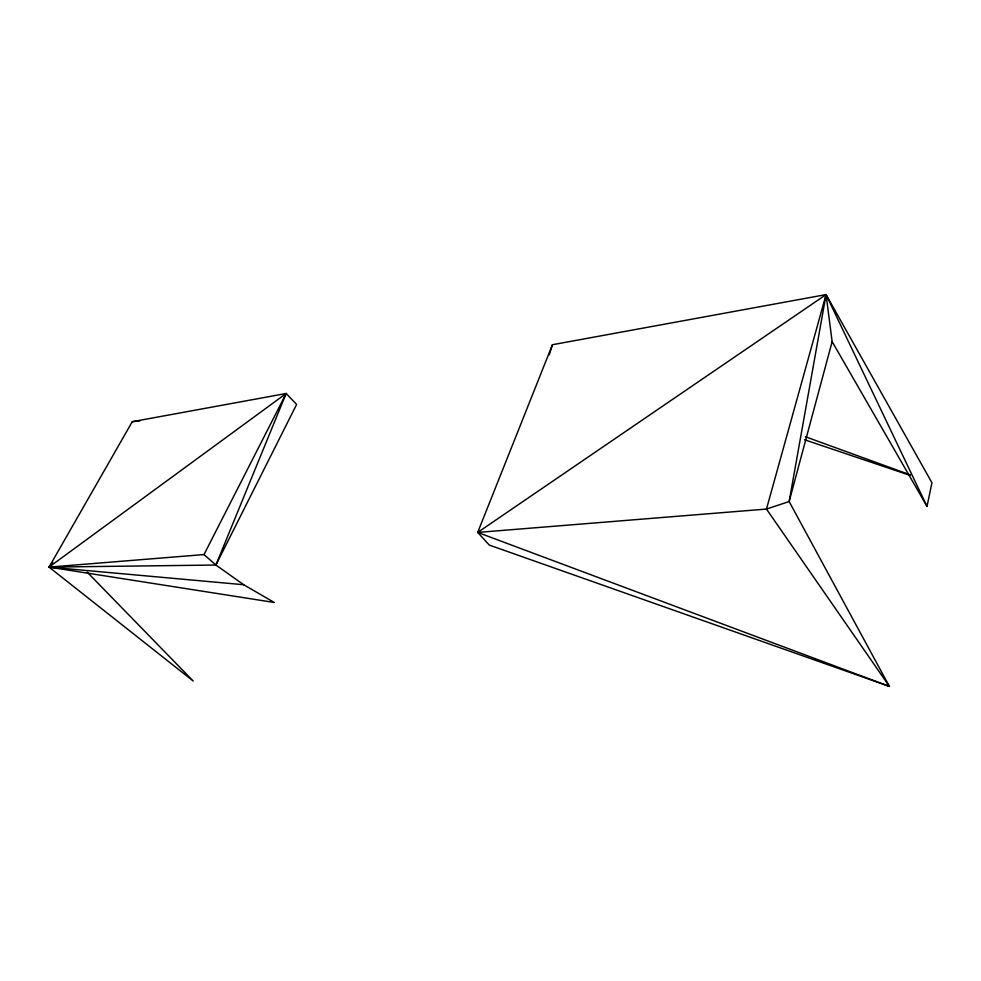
<?xml version="1.0" encoding="UTF-8"?>
<svg xmlns="http://www.w3.org/2000/svg" width="981" height="981" viewBox="0 0 981 981"><rect width="100%" height="100%" fill="white"/><g stroke="black" fill="none" stroke-linecap="round" stroke-linejoin="round"><path stroke-width="1.47" d="M826.063 294.594L789.141 501.536L889.399 686.406L489.298 545.08L477.698 532.425L552.426 344.723L826.063 294.594L931.95 482.775L927.008 506.392L832.146 341.658L826.063 294.594L477.698 532.425L889.399 686.406L766.468 509.065L826.063 294.594L927.008 506.392M832.146 341.658L789.141 501.536L766.468 509.065L477.698 532.425M549.225 354.889L552.426 344.723M286.145 393.504L49.05 567.116L274.263 602.469L243.68 584.725L215.906 565.031L286.145 393.504L296.63 404.43L215.906 565.031L49.05 567.116L132.276 421.695L286.145 393.504L204.011 554.572L49.05 567.116L52.778 562.297M87.137 572.107L193.196 681.022L49.05 567.116L51.944 566.491M132.276 421.695L139.891 420.898M49.05 567.116L243.68 584.725M804.445 439.709L910.221 475.429M805.438 436.753L910.38 474.927M204.011 554.572L215.906 565.031"/></g></svg>
